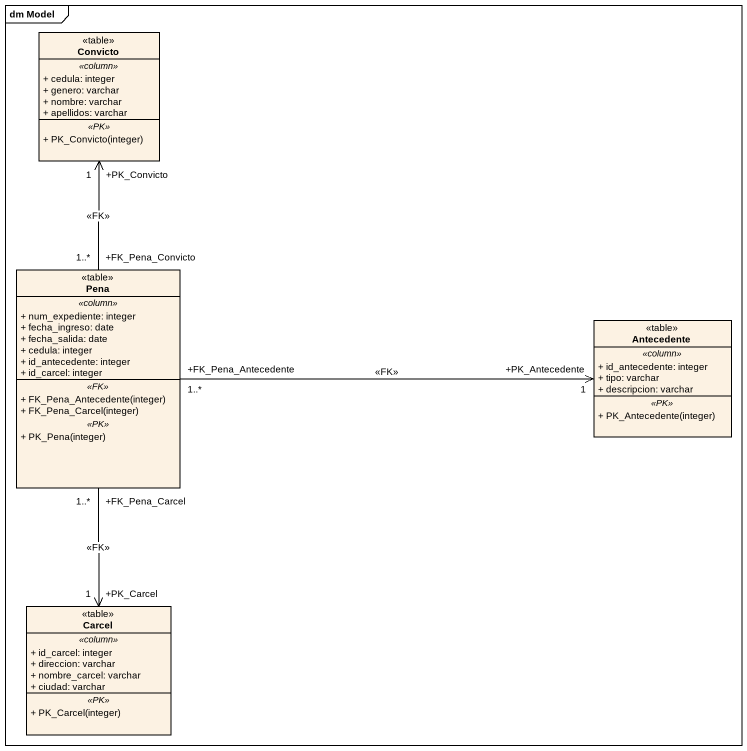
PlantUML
@startuml
mainframe dm Model
hide circle
hide empty members
skinparam classAttributeIconSize 0
class Convicto <<table>> {
  .. <<column>> ..
  + cedula: integer
  + genero: varchar
  + nombre: varchar
  + apellidos: varchar
  .. <<PK>> ..
  + PK_Convicto(integer)
}
class Pena <<table>> {
  .. <<column>> ..
  + num_expediente: integer
  + fecha_ingreso: date
  + fecha_salida: date
  + cedula: integer
  + id_antecedente: integer
  + id_carcel: integer
  .. <<FK>> ..
  + FK_Pena_Antecedente(integer)
  + FK_Pena_Carcel(integer)
  .. <<PK>> ..
  + PK_Pena(integer)
}
class Antecedente <<table>> {
  .. <<column>> ..
  + id_antecedente: integer
  + tipo: varchar
  + descripcion: varchar
  .. <<PK>> ..
  + PK_Antecedente(integer)
}
class Carcel <<table>> {
  .. <<column>> ..
  + id_carcel: integer
  + direccion: varchar
  + nombre_carcel: varchar
  + ciudad: varchar
  .. <<PK>> ..
  + PK_Carcel(integer)
}
Pena "+FK_Pena_Convicto\n1..*" -up-> "+PK_Convicto\n1" Convicto : <<FK>>
Pena "+FK_Pena_Antecedente\n1..*" -right-> "+PK_Antecedente\n1" Antecedente : <<FK>>
Pena "+FK_Pena_Carcel\n1..*" --> "+PK_Carcel\n1" Carcel : <<FK>>
@enduml
